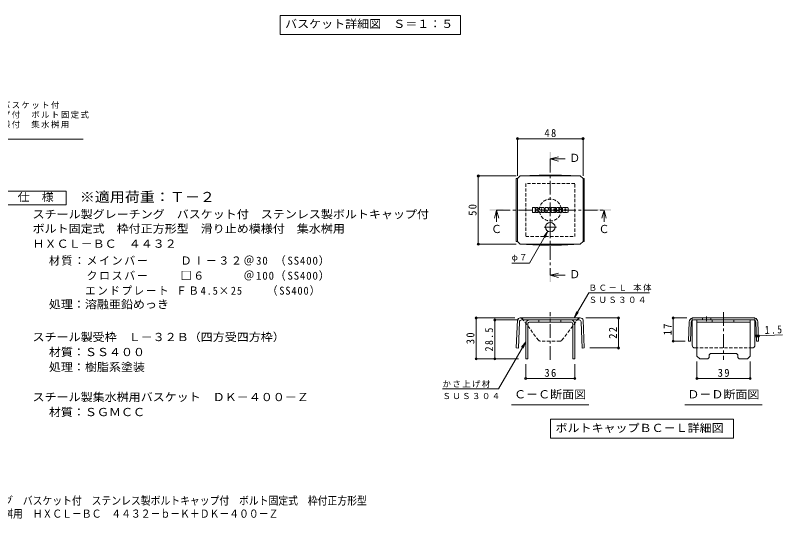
# Model space of a CAD drawing. Units: millimetres on the paper, enlarged 5 times, with parts at other scales. Extents: x -1338 to 1352, y -985 to 867.
# Drawn here: x -53 to 1352, y -985 to -62 of the extents above; entities that cross this region are included whole.
import ezdxf
from ezdxf.enums import TextEntityAlignment as Align

# ---------------------------------------------------------------- set-up
doc = ezdxf.new("R2010")
doc.units = ezdxf.units.MM
doc.header["$LTSCALE"] = 5
doc.header["$PDMODE"] = 32
doc.header["$PDSIZE"] = 4
doc.linetypes.add('CHAIN1', pattern=[8, 5, -1, 1, -1])
doc.linetypes.add('DASHED1', pattern=[1.8, 1.2, -0.6])
for name, color, linetype, lineweight in [('5-5', 7, 'Continuous', 9), ('D-4', 7, 'Continuous', 9), ('D-5', 7, 'Continuous', 9), ('D-8', 4, 'Continuous', 9), ('D-9', 2, 'Continuous', 9), ('D-F', 7, 'Continuous', 9)]:
    doc.layers.add(name, color=color, linetype=linetype, lineweight=lineweight)
doc.layers.add('F-0_F-0ﾚｲﾔ', color=2, linetype='Continuous')
doc.layers.add('F-F_F-Fﾚｲﾔ', color=2, linetype='Continuous')
doc.styles.add('ＭＳ ゴシック', font='')
doc.styles.get('ＭＳ ゴシック').set_extended_font_data('MS Gothic')

msp = doc.modelspace()

# ---------------------------------------------------------------- linework, layer by layer
at = {"layer": '5-5'}
for p, q in [((432.496, -62.5), (432.496, -97.5)), ((432.496, -62.5), (762.496, -62.5)), ((762.496, -62.5), (762.496, -97.5)), ((432.496, -97.5), (762.496, -97.5))]:
    msp.add_line(p, q, dxfattribs=at)
at = {"layer": 'D-4'}
for p, q in [((866.865, -287.906), (866.865, -356.803)), ((986.865, -288.656), (866.865, -288.656)), ((986.865, -287.906), (986.865, -356.803)), ((794.256, -356.803), (864.662, -356.803)), ((795.006, -481.803), (795.006, -356.803)), ((922.49, -458.131), (888.66, -516.726)), ((922.49, -458.131), (914.88, -468.048)), ((922.49, -458.131), (917.707, -469.68)), ((794.256, -481.803), (864.662, -481.803)), ((856.16, -516.726), (888.66, -516.726)), ((970.514, -616.989), (997.191, -570.782)), ((1108.441, -570.782), (997.191, -570.782)), ((789.542, -616.989), (861.971, -616.989)), ((791.042, -691.989), (791.042, -616.989)), ((970.514, -616.989), (975.297, -605.44)), ((970.514, -616.989), (978.123, -607.072)), ((1053.255, -616.989), (991.758, -616.989)), ((1051.755, -671.989), (1051.755, -616.989)), ((1150.505, -616.989), (1176.692, -616.989)), ((1152.005, -616.989), (1152.005, -659.59)), ((823.743, -620.739), (868.74, -620.739)), ((825.243, -620.739), (825.243, -691.989)), ((1150.505, -659.59), (1173.86, -659.59)), ((1304.149, -650.213), (1307.896, -650.063)), ((1307.896, -650.063), (1352.402, -648.281)), ((881.865, -660.718), (832.004, -747.08)), ((881.865, -660.718), (874.255, -670.635)), ((881.865, -660.718), (877.081, -672.266)), ((1053.255, -671.989), (999.067, -671.989)), ((789.542, -691.989), (868.74, -691.989)), ((881.865, -729.602), (881.865, -701.989)), ((971.865, -729.602), (971.865, -701.989)), ((1195.442, -729.602), (1195.442, -696.989)), ((1292.942, -729.602), (1292.942, -696.989)), ((881.865, -728.102), (971.865, -728.102)), ((1195.442, -728.102), (1292.942, -728.102)), ((832.004, -747.08), (729.504, -747.08))]:
    msp.add_line(p, q, dxfattribs=at)
for p in [(866.865, -288.656), (986.865, -288.656), (795.006, -356.803), (795.006, -481.803), (791.042, -616.989), (1051.755, -616.989), (1152.005, -616.989), (825.243, -620.739), (1152.005, -659.59), (1304.149, -650.213), (1307.896, -650.063), (1051.755, -671.989), (791.042, -691.989), (825.243, -691.989), (881.865, -728.102), (971.865, -728.102), (1195.442, -728.102), (1292.942, -728.102)]:
    msp.add_point(p, dxfattribs=at)
at = {"layer": 'D-5'}
for p, q in [((-293.779, -289.498), (71.221, -289.498)), ((856.115, -776.343), (997.615, -776.343)), ((1173.442, -776.343), (1314.942, -776.343)), ((927.201, -802.5), (1262.5, -802.5)), ((1262.5, -802.5), (1262.5, -837.5))]:
    msp.add_line(p, q, dxfattribs=at)
at = {"layer": 'D-5', "color": 4}
for p, q in [((926.865, -325.597), (941.865, -321.597)), ((926.865, -325.597), (941.865, -329.597)), ((926.865, -325.597), (954.214, -325.597)), ((828.453, -419.303), (824.453, -434.303)), ((828.453, -419.303), (832.453, -434.303)), ((828.453, -419.303), (828.453, -440.925)), ((1025.276, -419.303), (1021.276, -434.303)), ((1025.276, -419.303), (1029.276, -434.303)), ((1025.276, -419.303), (1025.276, -440.925)), ((926.865, -538.706), (941.865, -534.706)), ((926.865, -538.706), (941.865, -542.706)), ((926.865, -538.706), (954.214, -538.706))]:
    msp.add_line(p, q, dxfattribs=at)
at = {"layer": 'D-5', "color": 4, "linetype": 'CHAIN1'}
for p, q in [((926.865, -325.597), (926.865, -538.706)), ((828.453, -419.303), (1025.276, -419.303))]:
    msp.add_line(p, q, dxfattribs=at)
at = {"layer": 'D-5', "color": 2}
msp.add_lwpolyline([(-72.219, -409.917), (-72.219, -384.917), (40.281, -384.917), (40.281, -409.917)], close=True, dxfattribs=at)
at = {"layer": 'D-5'}
msp.add_lwpolyline([(927.201, -802.5), (927.201, -837.5), (1262.5, -837.5)], dxfattribs=at)
at = {"layer": 'D-5', "color": 4}
for points in [[(925.615, -338.097), (928.115, -338.097), (925.615, -313.097), (928.115, -313.097)], [(815.953, -420.553), (840.953, -420.553), (815.953, -418.053), (840.953, -418.053)], [(1012.776, -420.553), (1037.776, -420.553), (1012.776, -418.053), (1037.776, -418.053)], [(925.615, -551.206), (928.115, -551.206), (925.615, -526.206), (928.115, -526.206)]]:
    msp.add_solid(points, dxfattribs=at)
at = {"layer": 'D-8', "linetype": 'DASHED1'}
for p, q in [((971.865, -370.553), (881.865, -370.553)), ((881.865, -370.553), (881.865, -468.053))]:
    msp.add_line(p, q, dxfattribs=at)
at = {"layer": 'D-8'}
for p, q in [((885.615, -628.239), (885.615, -691.989)), ((889.365, -620.739), (964.365, -620.739)), ((964.365, -624.489), (889.365, -624.489)), ((905.897, -624.489), (905.897, -620.739)), ((945.897, -624.489), (945.897, -620.739)), ((968.115, -628.239), (968.115, -691.989)), ((971.865, -628.239), (971.865, -691.989)), ((1195.442, -620.739), (1292.942, -620.739)), ((1195.442, -686.989), (1195.442, -620.739)), ((1195.442, -624.489), (1292.942, -624.489)), ((1223.225, -624.489), (1223.225, -620.739)), ((1263.225, -624.489), (1263.225, -620.739)), ((1292.942, -686.989), (1292.942, -620.739)), ((1195.442, -686.989), (1200.442, -691.989)), ((1220.442, -681.989), (1267.942, -681.989)), ((1292.942, -686.989), (1287.942, -691.989)), ((971.865, -691.989), (968.115, -691.989)), ((1270.442, -689.489), (1272.942, -691.989)), ((1287.942, -691.989), (1272.942, -691.989))]:
    msp.add_line(p, q, dxfattribs=at)
at = {"layer": 'D-8', "linetype": 'DASHED1'}
msp.add_lwpolyline([(881.865, -468.053), (971.865, -468.053), (971.865, -370.553)], dxfattribs=at)
at = {"layer": 'D-8'}
for points in [[(881.865, -628.239), (881.865, -691.989), (885.615, -691.989)], [(1217.942, -689.489), (1217.942, -684.489), (1220.442, -681.989)], [(1270.442, -689.489), (1270.442, -684.489), (1267.942, -681.989)], [(1217.942, -689.489), (1215.442, -691.989), (1200.442, -691.989)]]:
    msp.add_lwpolyline(points, dxfattribs=at)
at = {"layer": 'D-8', "linetype": 'DASHED1'}
msp.add_circle((926.865, -419.303), 20, dxfattribs=at)
at = {"layer": 'D-8'}
for centre, radius, start, end in [((889.365, -628.239), 7.5, 90, 180), ((889.365, -628.239), 3.75, 90, 180), ((964.365, -628.239), 7.5, 0, 90), ((964.365, -628.239), 3.75, 0, 90)]:
    msp.add_arc(centre, radius, start, end, dxfattribs=at)
at = {"layer": 'D-9'}
for p, q in [((864.662, -361.803), (866.865, -361.803)), ((864.662, -361.803), (864.662, -476.803)), ((866.865, -361.803), (871.865, -356.803)), ((866.865, -476.803), (866.865, -361.803)), ((906.591, -355.222), (871.865, -356.803)), ((871.865, -356.803), (981.865, -356.803)), ((906.591, -355.222), (947.138, -355.222)), ((947.138, -355.222), (981.865, -356.803)), ((986.865, -361.803), (981.865, -356.803)), ((989.067, -361.803), (986.865, -361.803)), ((986.865, -476.803), (986.865, -361.803)), ((989.067, -361.803), (989.067, -476.803)), ((864.662, -476.803), (866.865, -476.803)), ((866.865, -476.803), (871.865, -481.803)), ((986.865, -476.803), (981.865, -481.803)), ((989.067, -476.803), (986.865, -476.803)), ((906.591, -483.385), (871.865, -481.803)), ((871.865, -481.803), (981.865, -481.803)), ((906.591, -483.385), (947.138, -483.385)), ((947.138, -483.385), (981.865, -481.803)), ((981.758, -616.989), (871.865, -616.989)), ((1301.692, -616.989), (1186.692, -616.989)), ((1205.584, -616.989), (1205.584, -620.739)), ((1220.584, -616.989), (1220.584, -620.739)), ((866.715, -620.739), (864.662, -671.989)), ((870.323, -624.338), (868.409, -672.139)), ((979.659, -620.739), (874.07, -620.739)), ((878.74, -622.456), (877.453, -620.739)), ((974.989, -622.456), (976.276, -620.739)), ((983.406, -624.338), (985.32, -672.139)), ((987.015, -620.739), (989.067, -671.989)), ((1181.424, -624.21), (1180.111, -659.489)), ((1185.171, -624.349), (1183.86, -659.59)), ((1186.692, -666.989), (1186.692, -621.471)), ((1299.487, -620.739), (1188.919, -620.739)), ((1301.692, -666.989), (1301.692, -621.471)), ((1303.214, -624.349), (1304.525, -659.59)), ((1306.961, -624.21), (1308.274, -659.489)), ((1183.86, -659.59), (1180.111, -659.489)), ((1304.525, -659.59), (1308.274, -659.489)), ((864.662, -671.989), (868.409, -672.139)), ((989.067, -671.989), (985.32, -672.139))]:
    msp.add_line(p, q, dxfattribs=at)
at = {"layer": 'D-9', "linetype": 'CHAIN1'}
for p, q in [((926.865, -441.333), (926.865, -459.773)), ((938.108, -450.553), (915.621, -450.553)), ((926.865, -693.71), (926.865, -606.555)), ((1213.084, -614.514), (1213.084, -623.213)), ((1244.192, -606.555), (1244.192, -693.71))]:
    msp.add_line(p, q, dxfattribs=at)
at = {"layer": 'D-9', "linetype": 'DASHED1'}
for p, q in [((1186.692, -621.471), (1186.692, -616.989)), ((1301.692, -621.471), (1301.692, -616.989)), ((877.453, -620.739), (876.048, -618.864)), ((905.4, -658.024), (878.74, -622.456)), ((948.329, -658.024), (974.989, -622.456)), ((976.276, -620.739), (977.682, -618.864)), ((944.794, -659.489), (908.936, -659.489)), ((1296.692, -671.989), (1191.692, -671.989))]:
    msp.add_line(p, q, dxfattribs=at)
at = {"layer": 'D-9'}
msp.add_circle((926.865, -450.553), 8.75, dxfattribs=at)
for centre, radius, start, end in [((871.918, -622.473), 5.485, 90.55618, 161.56279), ((981.812, -622.473), 5.485, 18.43721, 90.55618), ((1188.919, -624.489), 7.5, 107.26667, 177.86924), ((1299.466, -624.489), 7.5, 2.13076, 72.73333), ((874.07, -624.489), 3.75, 90, 177.70665), ((979.659, -624.489), 3.75, 2.29335, 90), ((1188.919, -624.489), 3.75, 126.41565, 177.86924), ((1188.919, -624.489), 3.75, 90, 126.41565), ((1299.466, -624.489), 3.75, 53.58435, 90), ((1299.466, -624.489), 3.75, 2.13076, 53.58435), ((1191.692, -666.989), 5, 180, 221.40888), ((1296.692, -666.989), 5, 318.59112, 0)]:
    msp.add_arc(centre, radius, start, end, dxfattribs=at)
at = {"layer": 'D-9', "linetype": 'DASHED1'}
for centre, radius, start, end in [((871.918, -622.473), 5.485, 41.15582, 89.44382), ((981.812, -622.473), 5.485, 90.55618, 138.84418), ((908.936, -654.489), 5, 225, 270), ((944.794, -654.489), 5, 270, 315), ((1191.692, -666.989), 5, 221.40888, 270), ((1296.692, -666.989), 5, 270, 318.59112)]:
    msp.add_arc(centre, radius, start, end, dxfattribs=at)
at = {"layer": 'D-F'}
for p, q in [((894.337, -423.266), (894.337, -414.881)), ((898.542, -414.488), (894.729, -414.488)), ((898.935, -414.881), (898.935, -417.192)), ((898.935, -423.266), (898.935, -420.554)), ((900.178, -423.266), (900.178, -420.554)), ((900.192, -414.881), (900.192, -417.192)), ((903.953, -414.488), (900.584, -414.488)), ((904.346, -414.881), (904.346, -416.835)), ((904.353, -423.266), (904.353, -420.94)), ((906.009, -423.266), (906.009, -415.798)), ((914.296, -414.488), (907.319, -414.488)), ((910.169, -418.976), (910.169, -417.622)), ((911.314, -419.107), (910.3, -419.107)), ((911.445, -418.976), (911.445, -417.622)), ((915.605, -423.266), (915.605, -415.798)), ((917.29, -414.881), (917.29, -423.266)), ((917.683, -414.488), (921.942, -414.488)), ((920.58, -423.266), (920.58, -420.992)), ((921.801, -423.377), (921.074, -420.921)), ((922.317, -414.762), (923.513, -418.496)), ((923.916, -414.881), (923.916, -418.433)), ((924.309, -414.488), (926.86, -414.488)), ((927.252, -414.881), (927.252, -423.266)), ((928.524, -423.266), (928.524, -414.881)), ((928.917, -414.488), (936.469, -414.488)), ((936.469, -420.081), (933.663, -420.081)), ((936.437, -421.152), (933.663, -421.152)), ((936.469, -416.968), (933.677, -416.968)), ((936.469, -418.066), (933.677, -418.066)), ((936.862, -416.575), (936.862, -414.881)), ((936.862, -419.688), (936.862, -418.459)), ((938.122, -421.129), (938.122, -422.349)), ((938.515, -420.736), (941.899, -420.736)), ((946.823, -414.488), (939.193, -414.488)), ((943.147, -419.911), (939.193, -419.911)), ((942.269, -417.846), (942.269, -416.812)), ((942.292, -421.129), (942.292, -421.405)), ((942.662, -418.239), (947.062, -418.239)), ((943.54, -420.304), (943.54, -421.405)), ((943.562, -417.043), (943.562, -416.812)), ((943.955, -417.436), (948.133, -417.436)), ((948.133, -415.798), (948.133, -417.436)), ((949.404, -422.349), (949.404, -415.798)), ((958.083, -414.488), (950.714, -414.488)), ((953.596, -420.354), (953.596, -417.793)), ((955.201, -420.354), (955.201, -417.793)), ((959.393, -415.798), (959.393, -422.349)), ((894.729, -423.659), (898.542, -423.659)), ((900.571, -423.659), (903.96, -423.659)), ((909.776, -423.659), (906.402, -423.659)), ((910.169, -423.266), (910.169, -422.218)), ((911.445, -423.266), (911.445, -422.218)), ((911.838, -423.659), (915.212, -423.659)), ((920.187, -423.659), (917.683, -423.659)), ((926.86, -423.659), (922.178, -423.659)), ((928.917, -423.659), (936.437, -423.659)), ((936.83, -423.266), (936.83, -421.545)), ((947.062, -423.659), (939.432, -423.659)), ((958.083, -423.659), (950.714, -423.659))]:
    msp.add_line(p, q, dxfattribs=at)
for centre, radius, start, end in [((894.729, -414.881), 0.393, 90, 180), ((898.542, -414.881), 0.393, 0, 90), ((899.563, -417.192), 0.628, 180, 0), ((899.557, -420.554), 0.622, 0, 180), ((900.584, -414.881), 0.393, 90, 180), ((901.649, -418.877), 0.219, 97.33171, 266.57183), ((900.898, -413.043), 5.662, 277.33171, 299.42073), ((901.39, -423.192), 4.103, 53.71985, 86.57183), ((903.036, -416.835), 1.31, 299.42073, 0), ((903.043, -420.94), 1.31, 0, 53.71985), ((903.953, -414.881), 0.393, 0, 90), ((907.319, -415.798), 1.31, 90, 180), ((910.807, -417.622), 0.638, 0, 180), ((910.3, -418.976), 0.131, 180, 270), ((911.314, -418.976), 0.131, 270, 0), ((914.296, -415.798), 1.31, 0, 90), ((917.683, -414.881), 0.393, 90, 180), ((920.832, -420.992), 0.252, 16.48875, 180), ((921.942, -414.881), 0.393, 17.75635, 90), ((923.709, -418.433), 0.207, 197.75635, 0), ((924.309, -414.881), 0.393, 90, 180), ((926.86, -414.881), 0.393, 0, 90), ((928.917, -414.881), 0.393, 90, 180), ((933.663, -420.616), 0.536, 90, 270), ((933.677, -417.517), 0.549, 90, 270), ((936.437, -421.545), 0.393, 0, 90), ((936.469, -414.881), 0.393, 0, 90), ((936.469, -416.575), 0.393, 270, 0), ((936.469, -418.459), 0.393, 0, 90), ((936.469, -419.688), 0.393, 270, 0), ((944.062, -417.2), 5.94, 157.10112, 202.89888), ((938.515, -421.129), 0.393, 90, 180), ((939.193, -415.143), 0.655, 90, 157.10112), ((939.193, -419.256), 0.655, 202.89888, 270), ((941.899, -421.129), 0.393, 0, 90), ((942.916, -416.812), 0.647, 0, 180), ((942.662, -417.846), 0.393, 180, 270), ((942.916, -421.405), 0.624, 180, 0), ((943.147, -420.304), 0.393, 0, 90), ((943.955, -417.043), 0.393, 180, 270), ((946.823, -415.798), 1.31, 0, 90), ((947.062, -418.894), 0.655, 22.90802, 90), ((942.199, -420.949), 5.934, 337.09198, 22.90802), ((950.714, -415.798), 1.31, 90, 180), ((954.399, -417.793), 0.803, 0, 180), ((954.399, -420.354), 0.803, 180, 0), ((958.083, -415.798), 1.31, 0, 90), ((894.729, -423.266), 0.393, 180, 270), ((898.542, -423.266), 0.393, 270, 0), ((900.571, -423.266), 0.393, 180, 270), ((903.96, -423.266), 0.393, 270, 0), ((906.402, -423.266), 0.393, 180, 270), ((909.776, -423.266), 0.393, 270, 0), ((910.807, -422.218), 0.638, 0, 180), ((911.838, -423.266), 0.393, 180, 270), ((915.212, -423.266), 0.393, 270, 0), ((917.683, -423.266), 0.393, 180, 270), ((920.187, -423.266), 0.393, 270, 0), ((922.178, -423.266), 0.393, 196.48875, 270), ((926.86, -423.266), 0.393, 270, 0), ((928.917, -423.266), 0.393, 180, 270), ((936.437, -423.266), 0.393, 270, 0), ((939.432, -422.349), 1.31, 180, 270), ((947.062, -423.004), 0.655, 270, 337.09198), ((950.714, -422.349), 1.31, 180, 270), ((958.083, -422.349), 1.31, 270, 0)]:
    msp.add_arc(centre, radius, start, end, dxfattribs=at)

# ---------------------------------------------------------------- texts
at = {"layer": '5-5', "color": 2, "style": 'ＭＳ ゴシック', "width": 1.1}
msp.add_text('バスケット詳細図\u3000Ｓ＝１：５', height=14.66, dxfattribs=at).set_placement((441.246, -90), align=Align.BOTTOM_LEFT)
at = {"layer": 'D-4', "color": 2, "char_height": 14.66, "attachment_point": 7, "style": 'ＭＳ ゴシック'}
for s, insert in [('\\T1.27;\\W0.95;48', (916.24, -285.656)), ('\\T1.27;\\W0.95;36', (916.24, -725.102)), ('\\T1.27;\\W0.95;39', (1233.567, -725.102))]:
    msp.add_mtext(s, dxfattribs=dict(at, insert=insert))
for s, insert, rotation in [('\\T1.27;\\W0.95;50', (792.006, -429.928), 90), ('\\T1.27;\\W0.95;17', (1149.005, -648.914), 90), ('\\T1.27;\\W0.9;1.5', (1319.808, -646.584), 2.293), ('\\T1.27;\\W0.95;30', (788.042, -665.114), 90), ('\\T1.28;\\W0.9;28.5', (822.243, -678.239), 90), ('\\T1.27;\\W0.95;22', (1048.755, -655.114), 90)]:
    msp.add_mtext(s, dxfattribs=dict(at, insert=insert, rotation=rotation))
at = {"layer": 'D-4', "char_height": 11, "attachment_point": 7, "style": 'ＭＳ ゴシック'}
for s, insert in [('\\T1.17;φ７', (856.16, -514.396)), ('\\T1.18;ＢＣ－Ｌ\\~本体', (997.191, -568.453)), ('\\T1.17;ＳＵＳ３０４', (997.191, -589.64)), ('\\T1.17;かさ上げ材', (729.504, -744.751)), ('\\T1.17;ＳＵＳ３０４', (729.504, -765.938))]:
    msp.add_mtext(s, dxfattribs=dict(at, insert=insert))
at = {"layer": 'D-5', "color": 2, "style": 'ＭＳ ゴシック'}
for s, p in [('Ｄ', (961.714, -335.597)), ('Ｃ', (818.453, -465.925)), ('Ｃ', (1015.276, -465.925)), ('Ｄ', (961.714, -548.706))]:
    msp.add_text(s, height=14.66, dxfattribs=at).set_placement(p, align=Align.BOTTOM_LEFT)
at = {"layer": 'D-5', "color": 2, "style": 'ＭＳ ゴシック', "width": 1.1}
for s, p in [('仕\u3000様', (-48.469, -407.417)), ('スチール製グレーチング\u3000バスケット付\u3000ステンレス製ボルトキャップ付', (-21.174, -438.877)), ('ボルト固定式\u3000枠付正方形型\u3000滑り止め模様付\u3000集水桝用', (-21.174, -465.349)), ('ＨＸＣＬ－ＢＣ\u3000４４３２', (-21.174, -492.849)), ('処理：溶融亜鉛めっき', (8.682, -603.878)), ('スチール製受枠\u3000Ｌ－３２Ｂ（四方受四方枠）', (-21.174, -663.877)), ('材質：ＳＳ４００', (8.682, -691.377)), ('処理：樹脂系塗装', (8.682, -718.877)), ('スチール製集水桝用バスケット\u3000ＤＫ－４００－Ｚ', (-21.174, -773.877)), ('Ｃ－Ｃ断面図', (860.615, -768.843)), ('Ｄ－Ｄ断面図', (1177.942, -768.843)), ('材質：ＳＧＭＣＣ', (8.682, -801.377)), ('ボルトキャップＢＣ－Ｌ詳細図', (936.391, -830.5))]:
    msp.add_text(s, height=14.66, dxfattribs=at).set_placement(p, align=Align.BOTTOM_LEFT)
at = {"layer": 'D-5', "color": 3, "style": 'ＭＳ ゴシック', "width": 1.1}
msp.add_text('※適用荷重：Ｔ－２', height=18.33, dxfattribs=at).set_placement((65.281, -409.917), align=Align.BOTTOM_LEFT)
at = {"layer": 'D-5', "char_height": 11, "attachment_point": 7, "style": 'ＭＳ ゴシック'}
for s, insert in [('\\T1.17;スチール製グレーチング\u3000バスケット付', (-293.779, -233.841)), ('\\T1.17;ステンレス製ボルトキャップ付\u3000ボルト固定式', (-293.779, -251.63)), ('\\T1.17;枠付正方形型\u3000滑り止め模様付\u3000集水桝用', (-293.779, -269.419))]:
    msp.add_mtext(s, dxfattribs=dict(at, insert=insert))
at = {"layer": 'D-5', "color": 2, "char_height": 14.66, "attachment_point": 7, "style": 'ＭＳ ゴシック'}
for s, insert in [('\\T1.15;材質：メインバー\u3000\u3000\\~ＤⅠ－３２＠30\\~（SS400）', (8.682, -521.378)), ('\\T1.15;\u3000\u3000\u3000クロスバー\u3000\u3000\\~□６\u3000\u3000\u3000＠100（SS400）', (8.682, -548.878)), ('\\T1.17;\\W0.95;\u3000\u3000\u3000エンドプレート\\~ＦＢ4.5×25\\~\\~\\~\\~（SS400）', (8.682, -576.378))]:
    msp.add_mtext(s, dxfattribs=dict(at, insert=insert))
at = {"layer": 'F-0_F-0ﾚｲﾔ', "style": 'ＭＳ ゴシック', "width": 0.9}
msp.add_text('滑り止め模様付\u3000集水桝用\u3000ＨＸＣＬ－ＢＣ\u3000４４３２－ｂ－Ｋ＋ＤＫ－４００－Ｚ', height=14.66, dxfattribs=at).set_placement((-254.973, -987.548), align=Align.BOTTOM_LEFT)
at = {"layer": 'F-F_F-Fﾚｲﾔ', "style": 'ＭＳ ゴシック', "width": 0.9}
msp.add_text('スチール製グレーチング\u3000バスケット付\u3000ステンレス製ボルトキャップ付\u3000ボルト固定式\u3000枠付正方形型', height=14.66, dxfattribs=at).set_placement((-254.973, -963.652), align=Align.BOTTOM_LEFT)

doc.saveas('drawing.dxf')
